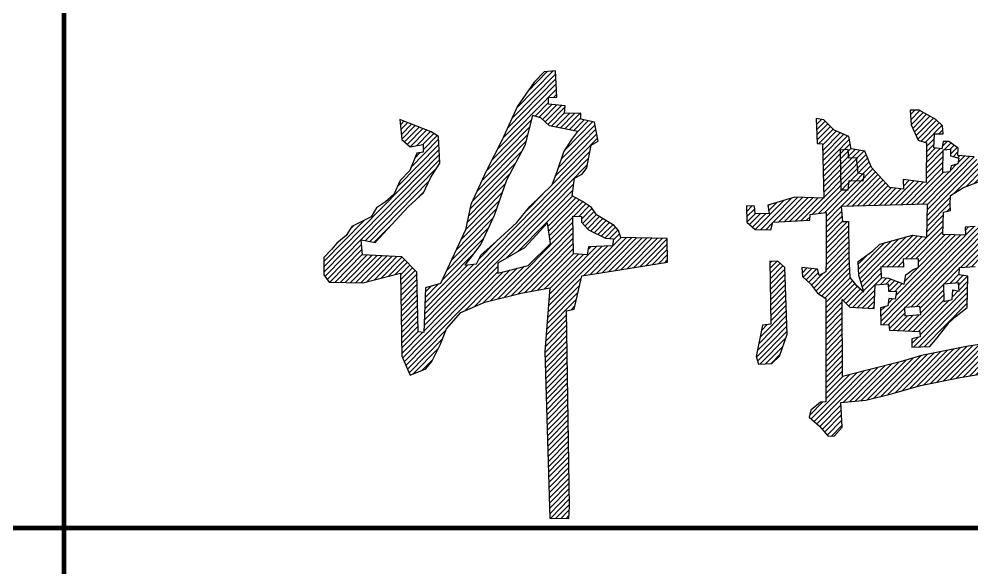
# Model space of a CAD drawing. Extents: x -280168 to 205214, y -148835 to -64913.
# Drawn here: x -201030 to -199968, y -94227 to -93615 of the extents above; entities that cross this region are included whole.
import ezdxf

# ---------------------------------------------------------------- set-up
doc = ezdxf.new("R2010")
doc.units = 0
doc.header["$LTSCALE"] = 1000
doc.header["$MEASUREMENT"] = 0
doc.layers.add('00-图签签名_10', color=10, linetype='Continuous')
pattern_1 = [(45, (-843.80595, -349.1901), (-0.088388348, 0.088388348), [])]

# ---------------------------------------------------------------- blocks, each defined once
blk = doc.blocks.new('图签信息')
at = {"const_width": 0.05}
for points in [[(-39.145, 566.5), (-39.145, 500.5)], [(-65, 536.5), (0, 536.5)]]:
    blk.add_lwpolyline(points, dxfattribs=at)
blk = doc.blocks.new('图签-A1')
at = {"color": 2}
blk.add_blockref('图签信息', (0, 0), dxfattribs=at)
blk = doc.blocks.new('杨乐电子签名A1$0$许桂林')
h = blk.add_hatch()
h.set_pattern_fill('ANSI31', color=256, style=0)
h.set_pattern_definition(pattern_1)
h.paths.add_polyline_path([(-13.767, 12.778), (-14.298, 11.654), (-14.486, 10.81), (-15.33, 9.032), (-15.836, 8.892), (-15.899, 7.404), (-16.088, 7.429), (-16.114, 9.409), (-16.617, 9.926), (-17.927, 10.001), (-17.965, 10.505), (-17.499, 10.417), (-16.391, 11.59), (-15.874, 12.056), (-15.635, 12.548), (-15.32, 13.04), (-15.358, 13.922), (-15.597, 14.086), (-16.367, 14.391), (-16.641, 14.505), (-16.578, 13.837), (-16.301, 13.585), (-15.873, 13.661), (-15.873, 13.409), (-16.087, 13.371), (-16.326, 12.803), (-16.645, 12.475), (-16.859, 12.008), (-17.137, 11.769), (-17.439, 11.567), (-17.628, 11.264), (-18.27, 10.949), (-18.459, 10.659), (-18.774, 10.407), (-18.938, 10.205), (-19.215, 9.928), (-19.215, 9.348), (-19.039, 9.109), (-17.918, 9.071), (-16.658, 9.386), (-16.645, 6.625), (-16.368, 5.982), (-15.852, 6.196), (-15.65, 6.436), (-15.36, 6.991), (-15.146, 7.52), (-14.668, 8.062), (-13.861, 8.39), (-12.658, 8.68), (-11.701, 8.857), (-11.877, 6.739), (-11.763, 1.189), (-11.133, 1.164), (-11.108, 1.567), (-11.145, 8.085), (-10.893, 8.136), (-10.629, 9.245), (-9.365, 9.434), (-7.778, 9.674), (-7.778, 10.456), (-9.315, 10.506), (-9.39, 10.746), (-9.542, 10.909), (-10.121, 11.275), (-10.285, 11.515), (-10.587, 11.716), (-10.927, 11.905), (-10.839, 12.498), (-10.587, 12.624), (-10.436, 12.838), (-10.285, 13.595), (-10.045, 13.721), (-10.159, 14.351), (-10.613, 14.455), (-10.613, 14.656), (-11.155, 14.656), (-11.129, 14.908), (-11.684, 14.971), (-11.684, 15.186), (-11.406, 15.198), (-11.444, 16.081), (-11.822, 16.043), (-12.162, 15.703), (-12.721, 14.908), (-13.25, 13.774)])
h.paths.add_polyline_path([(-12.488, 13.598), (-12.219, 14.593), (-11.952, 14.521), (-11.665, 14.247), (-10.718, 14.047), (-10.917, 13.785), (-11.192, 13.373), (-11.403, 12.762), (-11.59, 12.276), (-12.338, 11.565), (-12.774, 11.041), (-13.46, 10.417), (-13.983, 9.956), (-14.133, 9.669), (-14.519, 9.632), (-13.983, 10.33), (-13.534, 11.278), (-13.111, 12.45)], flags=16)
h.paths.add_polyline_path([(-11.752, 11.016), (-11.665, 10.33), (-12.413, 9.607), (-13.422, 9.357), (-13.422, 9.694), (-12.525, 10.193)], flags=16)
h.paths.add_polyline_path([(-10.911, 11.235), (-10.624, 11.22), (-10.629, 11.03), (-10.395, 10.772), (-9.831, 10.485), (-9.568, 10.47), (-9.597, 10.231), (-10.4, 10.202), (-10.444, 9.939), (-10.897, 9.983)], flags=16)
h = blk.add_hatch()
h.set_pattern_fill('ANSI31', color=256, style=0)
h.set_pattern_definition(pattern_1)
h.paths.add_polyline_path([(1.943, 9.412), (2.462, 9.445), (3.004, 9.683), (2.97, 10.49), (2.479, 10.772), (2.148, 10.755), (2.159, 10.49), (1.402, 10.518), (1.424, 11.26), (1.667, 11.315), (1.651, 11.514), (1.662, 11.812), (2.103, 12.072), (2.689, 12.293), (2.727, 12.818), (2.462, 13.089), (1.921, 13.144), (1.932, 13.382), (1.623, 13.604), (1.434, 13.614), (1.394, 13.366), (1.127, 13.406), (1.156, 13.863), (1.444, 13.863), (1.424, 14.131), (1.196, 14.349), (0.65, 14.657), (0.343, 14.667), (0.372, 14.18), (0.611, 13.664), (0.878, 13.575), (0.859, 12.254), (0.095, 12.353), (0.105, 12.035), (-0.352, 12.095), (-0.96, 12.77), (-1.178, 13.317), (-1.627, 13.397), (-1.706, 13.804), (-2.192, 14.022), (-2.53, 14.37), (-2.788, 14.41), (-2.758, 13.585), (-2.579, 13.566), (-2.551, 11.757), (-3.513, 11.796), (-4.416, 11.538), (-4.38, 11.25), (-4.836, 11.27), (-4.866, 11.518), (-5.13, 11.527), (-5.124, 10.985), (-4.844, 10.73), (-4.32, 10.724), (-4.257, 10.979), (-3.02, 11.035), (-3.008, 11.222), (-2.48, 11.278), (-2.492, 9.648), (-2.511, 9.305), (-2.728, 9.181), (-2.784, 9.393), (-3.306, 9.455), (-3.288, 9.162), (-3.02, 8.907), (-2.788, 8.602), (-2.515, 8.421), (-2.545, 4.973), (-2.725, 4.966), (-3.048, 4.705), (-3.098, 4.469), (-2.763, 4.17), (-2.477, 3.828), (-2.265, 3.846), (-2.004, 4.133), (-2.041, 4.954), (-1.209, 5.016), (-0.36, 5.227), (0.616, 5.495), (1.932, 5.744), (3.535, 5.999), (5.868, 6.254), (5.836, 6.804), (5.263, 7.056), (3.957, 7.042), (2.152, 6.784), (0.653, 6.49), (-0.059, 6.287), (-1.205, 6.007), (-1.983, 5.818), (-1.969, 8.384), (-1.717, 8.119), (-0.907, 8.07), (-0.864, 8.861), (-0.438, 8.889), (-0.423, 8.644), (-0.163, 8.633), (-0.202, 8.373), (-0.417, 8.395), (-0.456, 8.152), (-0.693, 8.091), (-0.693, 7.522), (-0.423, 7.528), (-0.406, 7.34), (0.61, 7.29), (0.61, 7.119), (0.339, 7.047), (0.339, 6.771), (0.936, 6.793), (1.179, 7.074), (1.59, 7.577), (1.816, 7.793), (2.186, 8.075), (2.214, 9.119), (1.932, 9.164)])
h.paths.add_polyline_path([(0.58, 9.706), (0.577, 9.419), (0.401, 9.353), (0.16, 9.183), (0.094, 8.869), (-0.418, 9.078), (-0.665, 9.106), (-0.676, 9.452), (0.083, 9.436), (0.077, 9.711)], flags=16)
h.paths.add_polyline_path([(0.869, 10.429), (0.393, 10.503), (-0.702, 10.212), (-0.937, 9.996), (-1.425, 9.637), (-1.413, 9.174), (-1.246, 8.629), (-1.518, 8.877), (-1.709, 9.106), (-1.734, 9.798), (-1.74, 10.973), (-1.932, 10.973), (-1.981, 11.48), (0.893, 11.53)], flags=16)
h.paths.add_polyline_path([(1.411, 8.866), (1.904, 8.902), (1.925, 8.622), (1.716, 8.668), (1.693, 8.343), (1.415, 8.285)], flags=16)
h.paths.add_polyline_path([(0.608, 8.119), (0.642, 7.852), (0.109, 7.814), (0.101, 8.092)], flags=16)
h.paths.add_polyline_path([(1.421, 12.579), (1.436, 13.331), (1.68, 13.351), (1.68, 13.136), (1.953, 13.048), (1.919, 12.858), (1.694, 12.794), (1.65, 12.594)], flags=16)
h = blk.add_hatch()
h.set_pattern_fill('ANSI31', color=256, style=0)
h.set_pattern_definition(pattern_1)
edge = h.paths.add_edge_path()
edge.add_line((-4.369, 9.688), (-4.356, 7.58))
edge.add_line((-4.356, 7.58), (-4.629, 7.549))
edge.add_line((-4.629, 7.549), (-4.846, 6.507))
edge.add_line((-4.846, 6.507), (-4.772, 6.246))
edge.add_line((-4.772, 6.246), (-4.326, 6.265))
edge.add_line((-4.326, 6.265), (-4.072, 6.513))
edge.add_line((-4.072, 6.513), (-3.811, 7.245))
edge.add_line((-3.811, 7.245), (-3.867, 9.464))
edge.add_line((-3.867, 9.464), (-4.102, 9.669))
edge.add_line((-4.102, 9.669), (-4.369, 9.668))
for points in [[(-16.641, 14.505), (-16.578, 13.837), (-16.301, 13.585), (-15.873, 13.661), (-15.873, 13.409), (-16.087, 13.371), (-16.326, 12.803), (-16.645, 12.475), (-16.859, 12.008), (-17.137, 11.769), (-17.439, 11.567), (-17.628, 11.264), (-18.27, 10.949), (-18.459, 10.659), (-18.774, 10.407), (-18.938, 10.205), (-19.215, 9.928), (-19.215, 9.348), (-19.039, 9.109), (-17.918, 9.071), (-16.658, 9.386), (-16.645, 6.625), (-16.368, 5.982), (-15.852, 6.196), (-15.65, 6.436), (-15.36, 6.991), (-15.146, 7.52), (-14.668, 8.062), (-13.861, 8.39), (-12.658, 8.68), (-11.701, 8.857), (-11.877, 6.739), (-11.763, 1.189), (-11.133, 1.164), (-11.108, 1.567), (-11.145, 8.085), (-10.893, 8.136), (-10.629, 9.245), (-9.365, 9.434), (-7.778, 9.674), (-7.778, 10.456), (-9.315, 10.506), (-9.39, 10.746), (-9.542, 10.909), (-10.121, 11.275), (-10.285, 11.515), (-10.587, 11.716), (-10.927, 11.905), (-10.839, 12.498), (-10.587, 12.624), (-10.436, 12.838), (-10.285, 13.595), (-10.045, 13.721), (-10.159, 14.351), (-10.613, 14.455), (-10.613, 14.656), (-11.155, 14.656), (-11.129, 14.908), (-11.684, 14.971), (-11.684, 15.186), (-11.406, 15.198), (-11.444, 16.081), (-11.822, 16.043), (-12.162, 15.703), (-12.721, 14.908), (-13.25, 13.774), (-13.767, 12.778), (-14.298, 11.654), (-14.486, 10.81), (-15.33, 9.032), (-15.836, 8.892), (-15.899, 7.404), (-16.088, 7.429), (-16.114, 9.409), (-16.617, 9.926), (-17.927, 10.001), (-17.965, 10.505), (-17.499, 10.417), (-16.391, 11.59), (-15.874, 12.056), (-15.635, 12.548), (-15.32, 13.04), (-15.358, 13.922), (-15.597, 14.086), (-16.367, 14.391), (-16.641, 14.505)], [(-12.219, 14.593), (-12.488, 13.598), (-13.111, 12.45), (-13.534, 11.278), (-13.983, 10.33), (-14.519, 9.632), (-14.133, 9.669), (-13.983, 9.956), (-13.46, 10.417), (-12.774, 11.041), (-12.338, 11.565), (-11.59, 12.276), (-11.403, 12.762), (-11.192, 13.373), (-10.917, 13.785), (-10.718, 14.047), (-11.665, 14.247), (-11.952, 14.521), (-12.219, 14.593)], [(-5.13, 11.527), (-5.124, 10.985), (-4.844, 10.73), (-4.32, 10.724), (-4.257, 10.979), (-3.02, 11.035), (-3.008, 11.222), (-2.48, 11.278), (-2.492, 9.648), (-2.511, 9.305), (-2.728, 9.181), (-2.784, 9.393), (-3.306, 9.455), (-3.288, 9.162), (-3.02, 8.907), (-2.788, 8.602), (-2.515, 8.421), (-2.545, 4.973), (-2.725, 4.966), (-3.048, 4.705), (-3.098, 4.469), (-2.763, 4.17), (-2.477, 3.828), (-2.265, 3.846), (-2.004, 4.133), (-2.041, 4.954), (-1.209, 5.016), (-0.36, 5.227), (0.616, 5.495), (1.932, 5.744), (3.535, 5.999)], [(3.957, 7.042), (2.152, 6.784), (0.653, 6.49), (-0.059, 6.287), (-1.205, 6.007), (-1.983, 5.818), (-1.969, 8.384), (-1.717, 8.119), (-0.907, 8.07), (-0.864, 8.861), (-0.438, 8.889), (-0.423, 8.644), (-0.163, 8.633), (-0.202, 8.373), (-0.417, 8.395), (-0.456, 8.152), (-0.693, 8.091), (-0.693, 7.522), (-0.423, 7.528), (-0.406, 7.34), (0.61, 7.29), (0.61, 7.119), (0.339, 7.047), (0.339, 6.771), (0.936, 6.793), (1.179, 7.074), (1.59, 7.577), (1.816, 7.793), (2.186, 8.075), (2.214, 9.119), (1.932, 9.164), (1.943, 9.412), (2.462, 9.445)], [(2.479, 10.772), (2.148, 10.755), (2.159, 10.49), (1.402, 10.518), (1.424, 11.26), (1.667, 11.315), (1.651, 11.514), (1.662, 11.812), (2.103, 12.072), (2.689, 12.293)], [(2.462, 13.089), (1.921, 13.144), (1.932, 13.382), (1.623, 13.604), (1.434, 13.614), (1.394, 13.366), (1.127, 13.406), (1.156, 13.863), (1.444, 13.863), (1.424, 14.131), (1.196, 14.349), (0.65, 14.657), (0.343, 14.667), (0.372, 14.18), (0.611, 13.664), (0.878, 13.575), (0.859, 12.254), (0.095, 12.353), (0.105, 12.035), (-0.352, 12.095), (-0.96, 12.77), (-1.178, 13.317), (-1.627, 13.397), (-1.706, 13.804), (-2.192, 14.022), (-2.53, 14.37), (-2.788, 14.41), (-2.758, 13.585), (-2.579, 13.566), (-2.551, 11.757), (-3.513, 11.796), (-4.416, 11.538), (-4.38, 11.25), (-4.836, 11.27), (-4.866, 11.518), (-5.13, 11.527)], [(-1.754, 13.373), (-1.99, 13.352), (-1.984, 12.028), (-1.743, 12.028), (-1.705, 12.335), (-1.238, 12.319), (-1.2, 12.533), (-1.397, 12.577), (-1.447, 13.093), (-1.705, 13.088), (-1.731, 13.376)], [(1.65, 12.594), (1.421, 12.579), (1.436, 13.331), (1.68, 13.351), (1.68, 13.136), (1.953, 13.048), (1.919, 12.858), (1.694, 12.794), (1.65, 12.594)], [(0.893, 11.53), (-1.981, 11.48), (-1.932, 10.973), (-1.74, 10.973), (-1.734, 9.798), (-1.709, 9.106), (-1.518, 8.877), (-1.246, 8.629), (-1.413, 9.174), (-1.425, 9.637), (-0.937, 9.996), (-0.702, 10.212), (0.393, 10.503), (0.869, 10.429), (0.893, 11.53)], [(-9.597, 10.231), (-10.4, 10.202), (-10.444, 9.939), (-10.897, 9.983), (-10.911, 11.235), (-10.624, 11.22), (-10.629, 11.03), (-10.395, 10.772), (-9.831, 10.485), (-9.568, 10.47), (-9.597, 10.231)], [(-11.752, 11.016), (-12.525, 10.193), (-13.422, 9.694), (-13.422, 9.357), (-12.413, 9.607), (-11.665, 10.33), (-11.752, 11.016)], [(-4.369, 9.688), (-4.356, 7.58), (-4.629, 7.549), (-4.846, 6.507), (-4.772, 6.246), (-4.326, 6.265), (-4.072, 6.513), (-3.811, 7.245), (-3.867, 9.464), (-4.102, 9.669), (-4.369, 9.668)], [(0.594, 9.705), (0.077, 9.711), (0.083, 9.436), (-0.676, 9.452), (-0.665, 9.106), (-0.418, 9.078), (0.094, 8.869), (0.16, 9.183), (0.401, 9.353), (0.577, 9.419), (0.58, 9.706)], [(1.933, 8.904), (1.411, 8.866), (1.415, 8.285), (1.693, 8.343), (1.716, 8.668), (1.925, 8.622), (1.904, 8.902)], [(0.608, 8.119), (0.101, 8.092), (0.109, 7.814), (0.642, 7.852), (0.608, 8.119)]]:
    blk.add_lwpolyline(points)
blk = doc.blocks.new('A$C77302349')
at = {"color": 4, "xscale": 60.85200000000169, "yscale": 60.85200000000169, "zscale": 60.85200000000169}
blk.add_blockref('杨乐电子签名A1$0$许桂林', (3002.2, -494.5, 0), dxfattribs=at)

msp = doc.modelspace()

# ---------------------------------------------------------------- block references
at = {"xscale": 100, "yscale": 100, "zscale": 100}
msp.add_blockref('图签-A1', (-197065.1, -147832.1), dxfattribs=at)
at = {"layer": '00-图签签名_10', "xscale": 0.55, "yscale": 0.55, "zscale": 0.55, "rotation": 0.4999999999999997}
msp.add_blockref('A$C77302349', (-201697.9, -93949.8, 0), dxfattribs=at)

doc.saveas('drawing.dxf')
